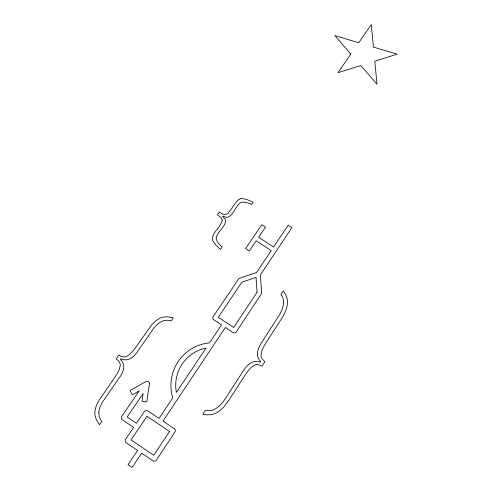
<?xml version="1.0" encoding="UTF-8"?>
<svg xmlns="http://www.w3.org/2000/svg" width="492" height="492" viewBox="0 0 492 492"><rect width="100%" height="100%" fill="white"/><g stroke="black" fill="none" stroke-linecap="round" stroke-linejoin="round"><path stroke-width="0.74" d="M98.738 412.351L99.255 416.786L100.835 420.156A8.899 8.481 -49.4 0 0 101.838 421.263L99.452 424.713L96.383 419.885L94.938 414.996A15.344 14.637 -49.2 0 1 94.876 411.706L95.989 406.62L98.4 401.281L116.936 374.197L119.371 369.43L120.276 365.064A6.648 6.39 -39.9 0 0 119.82 362.93L118.627 360.98L116.223 358.883L118.855 355.126L121.253 356.399L124.002 356.946A6.574 6.347 -36.7 0 0 126.192 356.595L129.421 354.701L133.584 350.329L151.856 324.64L155.81 320.778L159.986 318.158A14.416 14.12 -30.5 0 1 162.95 317.137L167.833 316.793L173.239 317.875L171.044 321.048A8.327 8.161 -29.3 0 0 169.691 320.544C162.501 318.828 156.105 324.345 152.502 330.021L138.037 350.814C134.876 356.122 129.027 361.614 122.354 359.344A6.814 6.58 -37.4 0 1 121.075 358.68L120.417 359.621A6.876 6.617 -40 0 1 121.512 360.55C126.155 365.925 122.871 373.367 119.021 378.145L102.151 402.604L99.661 407.794L98.738 412.351M222.193 220.053L221.843 221.941L220.65 224.106C218.411 229.131 212.089 233.183 212.378 239.278A5.603 5.418 10.3 0 0 212.704 240.526L215.318 244.499L220.453 249.499L222.156 247.039A20.074 19.36 15 0 1 217.138 241.332L216.24 238.854A5.424 5.246 11.4 0 1 216.296 237.236C217.938 230.982 225.68 227.009 225.533 220.25A5.443 5.234 11.3 0 0 224.567 218.325L222.759 216.708L223.202 216.08L225.428 217.107A5.443 5.215 12.9 0 0 227.624 217.267C233.903 214.961 235.084 206.658 240.225 202.858A5.369 5.129 16.5 0 1 241.713 202.237L244.352 202.138A19.92 19.133 16.6 0 1 251.523 204.506L253.159 202.144L246.615 199.42L241.953 198.528A5.51 5.264 16.2 0 0 240.674 198.688L238.62 199.598L236.67 201.333L229.475 211.462C227.415 215.779 222.273 214.721 219.327 212.046L217.458 214.715L221.013 217.544L222.193 220.053M283.706 302.734L282.697 308.201L280.145 313.742L262.716 340.87C258.909 346.282 254.905 354.16 259.536 360.285A5.572 5.486 72 0 0 260.619 361.226L259.911 362.321A5.609 5.523 80 0 0 258.632 361.694C251.111 359.83 245.576 366.909 242.181 372.579L225.877 397.751C221.72 404.486 214.291 412.923 205.453 410.18L202.839 414.19L206.72 414.848L211.283 414.651A17.152 16.777 -70.2 0 0 215.521 413.311C221.345 410.439 225.6 405.236 229.094 399.904L244.653 375.808C247.679 371.565 250.668 366.282 255.951 364.627A6.654 6.544 81.5 0 1 257.771 364.486L262.027 366.079L264.844 361.688L261.707 358.373A6.587 6.482 70.2 0 1 261.104 356.626C260.465 351.19 263.952 346.337 266.559 341.878L281.412 318.884C284.604 313.871 287.365 308.232 287.5 302.18A16.156 15.842 39.4 0 0 286.965 298.041L285.76 294.819L283.275 290.907L280.901 294.548L282.986 297.875L283.706 302.734M149.402 383.901L146.776 401.866L141.991 401.318L143.141 393.532L127.139 417.001L136.444 423.268L144.377 411.546A2.485 2.392 -54.8 0 1 147.754 410.82L159.014 418.397L172.766 397.825A42.343 41.599 -70.5 0 1 209.512 342.881L221.523 324.923L213.835 319.818A2.306 2.294 -3.4 0 1 213.202 316.633L238.515 279.105A2.269 2.226 20 0 1 239.641 278.244L256.609 272.451L271.19 250.649L256.246 240.828L249.333 251.025L245.588 248.558L261.787 224.746L265.502 227.181L258.669 237.255L273.595 247.058L288.257 225.127L291.959 227.55L260.379 274.936L261.609 292.752A2.276 2.232 31.7 0 1 261.252 294.118L236.258 331.94A2.312 2.3 44.9 0 1 233.067 332.586L225.367 327.475L162.987 421.072L174.273 428.661A2.491 2.405 -63.2 0 1 174.894 432.081L156.413 460.125A2.546 2.429 -62.7 0 1 153 460.893L141.591 453.181L132.114 467.4L128.074 464.663L137.563 450.463L126.18 442.769A2.54 2.423 -56.1 0 1 125.595 439.307L133.627 427.437L122.317 419.805A2.515 2.405 -52 0 1 121.739 416.386L139.193 390.882L132.336 394.824L130.048 390.623L145.884 381.54A2.448 2.368 -48.4 0 1 149.402 383.901M169.531 431.478L153.793 455.284L131.032 439.916L146.96 416.281L169.531 431.478M257.045 292.236L233.682 327.469L218.319 317.279L241.886 282.224L256.043 277.371L257.045 292.236M206.031 348.078L176.388 392.413A37.546 36.888 -70.5 0 1 206.031 348.078M350.851 54.077L337.949 72.705L360.796 65.559L376.995 84.261L374.781 61.193L397.179 54.181L373.428 47.109L371.276 24.6L358.717 42.724L334.861 35.615L350.851 54.077"/></g></svg>
